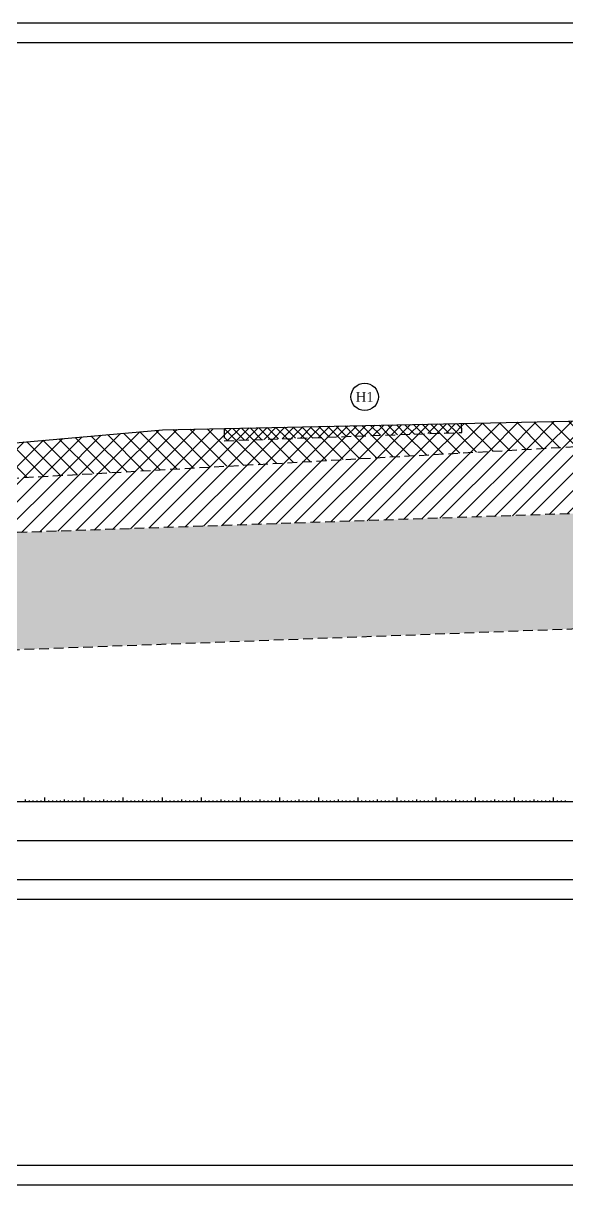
# Model space of a CAD drawing. Header units: millimetres. Extents: x 3380 to 11503, y -2610 to -1453.
# Drawn here: x 10108.9 to 10247.8, y -2608.2 to -2311.2 of the extents above; entities that cross this region are included whole.
import ezdxf
from ezdxf.enums import TextEntityAlignment as Align

# ---------------------------------------------------------------- set-up
doc = ezdxf.new("R2010")
doc.units = ezdxf.units.MM
doc.set_wipeout_variables(frame=1)
doc.linetypes.add('DASHED', pattern=[0.75, 0.5, -0.25])
for name, color, linetype, plot in [('ГЛ_Разрез_ОсьШкалаГ-1', 6, 'Continuous', False), ('ГЛ_Разрез_ОсьШкалаГ-10', 6, 'Continuous', False), ('ГЛ_Штамп_РамкаВнеш', 6, 'Continuous', False)]:
    doc.layers.add(name, color=color, linetype=linetype, plot=plot)
for name, color, linetype in [('ГЛ_Разрез_СквМаска', 6, 'Continuous'), ('ГЛ_Разрез_СлоиОбозначения', 7, 'Continuous'), ('ГЛ_Разрез_Таблица', 7, 'Continuous'), ('ГЛ_Штамп_РамкаВнутр', 7, 'Continuous'), ('ГЛ_Штамп_Текст', 7, 'Continuous')]:
    doc.layers.add(name, color=color, linetype=linetype)
doc.styles.add('ГеологияРазрезМасштаб', font='timesi.ttf', dxfattribs={"height": 5})
doc.styles.add('ГеологияРазрезНазвание', font='times.ttf', dxfattribs={"height": 5})
doc.styles.add('ГеологияРазрезОсь', font='times.ttf', dxfattribs={"height": 2.5})
doc.styles.add('ГеологияШтамп', font='times.ttf')

# ---------------------------------------------------------------- blocks, each defined once
blk = doc.blocks.new('*U41')
at = {"layer": 'ГЛ_Разрез_ОсьШкалаГ-1'}
for p, q in [((365, -5), (365, -4.5)), ((366, -5), (366, -4.75)), ((367, -5), (367, -4.75)), ((368, -5), (368, -4.75)), ((369, -5), (369, -4.75)), ((371, -5), (371, -4.75)), ((372, -5), (372, -4.75)), ((373, -5), (373, -4.75)), ((374, -5), (374, -4.75)), ((375, -5), (375, -4.5)), ((376, -5), (376, -4.75)), ((377, -5), (377, -4.75)), ((378, -5), (378, -4.75)), ((379, -5), (379, -4.75)), ((381, -5), (381, -4.75)), ((382, -5), (382, -4.75)), ((383, -5), (383, -4.75)), ((384, -5), (384, -4.75)), ((385, -5), (385, -4.5)), ((386, -5), (386, -4.75)), ((387, -5), (387, -4.75)), ((388, -5), (388, -4.75)), ((389, -5), (389, -4.75)), ((391, -5), (391, -4.75)), ((392, -5), (392, -4.75)), ((393, -5), (393, -4.75)), ((394, -5), (394, -4.75)), ((395, -5), (395, -4.5)), ((396, -5), (396, -4.75)), ((397, -5), (397, -4.75)), ((398, -5), (398, -4.75)), ((399, -5), (399, -4.75)), ((401, -5), (401, -4.75)), ((402, -5), (402, -4.75)), ((403, -5), (403, -4.75)), ((404, -5), (404, -4.75)), ((405, -5), (405, -4.5)), ((406, -5), (406, -4.75)), ((407, -5), (407, -4.75)), ((408, -5), (408, -4.75)), ((409, -5), (409, -4.75)), ((411, -5), (411, -4.75)), ((412, -5), (412, -4.75)), ((413, -5), (413, -4.75)), ((414, -5), (414, -4.75)), ((415, -5), (415, -4.5)), ((416, -5), (416, -4.75)), ((417, -5), (417, -4.75)), ((418, -5), (418, -4.75)), ((419, -5), (419, -4.75)), ((421, -5), (421, -4.75)), ((422, -5), (422, -4.75)), ((423, -5), (423, -4.75)), ((424, -5), (424, -4.75)), ((425, -5), (425, -4.5)), ((426, -5), (426, -4.75)), ((427, -5), (427, -4.75)), ((428, -5), (428, -4.75)), ((429, -5), (429, -4.75)), ((431, -5), (431, -4.75)), ((432, -5), (432, -4.75)), ((433, -5), (433, -4.75)), ((434, -5), (434, -4.75)), ((435, -5), (435, -4.5)), ((436, -5), (436, -4.75)), ((437, -5), (437, -4.75)), ((438, -5), (438, -4.75)), ((439, -5), (439, -4.75)), ((441, -5), (441, -4.75)), ((442, -5), (442, -4.75)), ((443, -5), (443, -4.75)), ((444, -5), (444, -4.75)), ((445, -5), (445, -4.5)), ((446, -5), (446, -4.75)), ((447, -5), (447, -4.75)), ((448, -5), (448, -4.75)), ((449, -5), (449, -4.75)), ((451, -5), (451, -4.75)), ((452, -5), (452, -4.75)), ((453, -5), (453, -4.75)), ((454, -5), (454, -4.75)), ((455, -5), (455, -4.5)), ((456, -5), (456, -4.75)), ((457, -5), (457, -4.75)), ((458, -5), (458, -4.75)), ((459, -5), (459, -4.75)), ((461, -5), (461, -4.75)), ((462, -5), (462, -4.75)), ((463, -5), (463, -4.75)), ((464, -5), (464, -4.75)), ((465, -5), (465, -4.5)), ((466, -5), (466, -4.75)), ((467, -5), (467, -4.75)), ((468, -5), (468, -4.75)), ((469, -5), (469, -4.75)), ((471, -5), (471, -4.75)), ((472, -5), (472, -4.75)), ((473, -5), (473, -4.75)), ((474, -5), (474, -4.75)), ((475, -5), (475, -4.5)), ((476, -5), (476, -4.75)), ((477, -5), (477, -4.75)), ((478, -5), (478, -4.75)), ((479, -5), (479, -4.75)), ((481, -5), (481, -4.75)), ((482, -5), (482, -4.75)), ((483, -5), (483, -4.75)), ((484, -5), (484, -4.75)), ((485, -5), (485, -4.5)), ((486, -5), (486, -4.75)), ((487, -5), (487, -4.75)), ((488, -5), (488, -4.75)), ((489, -5), (489, -4.75)), ((491, -5), (491, -4.75)), ((492, -5), (492, -4.75)), ((493, -5), (493, -4.75)), ((494, -5), (494, -4.75)), ((495, -5), (495, -4.5)), ((496, -5), (496, -4.75)), ((497, -5), (497, -4.75)), ((498, -5), (498, -4.75)), ((499, -5), (499, -4.75)), ((501, -5), (501, -4.75)), ((502, -5), (502, -4.75)), ((503, -5), (503, -4.75))]:
    blk.add_line(p, q, dxfattribs=at)
at = {"layer": 'ГЛ_Разрез_ОсьШкалаГ-10'}
for p, q in [((370, -5), (370, -4)), ((370, -5), (370, -4)), ((380, -5), (380, -4)), ((380, -5), (380, -4)), ((390, -5), (390, -4)), ((390, -5), (390, -4)), ((400, -5), (400, -4)), ((400, -5), (400, -4)), ((410, -5), (410, -4)), ((410, -5), (410, -4)), ((420, -5), (420, -4)), ((420, -5), (420, -4)), ((430, -5), (430, -4)), ((430, -5), (430, -4)), ((440, -5), (440, -4)), ((440, -5), (440, -4)), ((450, -5), (450, -4)), ((450, -5), (450, -4)), ((460, -5), (460, -4)), ((460, -5), (460, -4)), ((470, -5), (470, -4)), ((470, -5), (470, -4)), ((480, -5), (480, -4)), ((480, -5), (480, -4)), ((490, -5), (490, -4)), ((490, -5), (490, -4)), ((500, -5), (500, -4)), ((500, -5), (500, -4))]:
    blk.add_line(p, q, dxfattribs=at)
at = {"layer": 'ГЛ_Разрез_Таблица'}
for p, q in [((0, -5), (655, -5)), ((0, -15), (655, -15)), ((0, -25), (655, -25)), ((0, -30), (655, -30))]:
    blk.add_line(p, q, dxfattribs=at)
at = {"flags": 8}
for tag, style, p in [('НАЗВАНИЕ', 'ГеологияРазрезНазвание', (212.65, 119.21)), ('Масштаб', 'ГеологияРазрезМасштаб', (212.65, 111.01))]:
    blk.add_attdef(tag, text='', height=5, dxfattribs=dict(at, style=style)).set_placement(p, align=Align.MIDDLE_CENTER)
blk = doc.blocks.new('ГЛ_Разрез_СлоиОбозначения')
blk.add_wipeout([(3.75, 0), (3.61, 1.08), (3.1, 2.14), (2.3, 2.99), (1.45, 3.48), (0.58, 3.71), (0, 3.75), (-0.58, 3.71), (-1.45, 3.48), (-2.3, 2.99), (-3.1, 2.14), (-3.61, 1.08), (-3.75, 0), (-3.61, -1.08), (-3.1, -2.14), (-2.3, -2.99), (-1.45, -3.48), (-0.58, -3.71), (0, -3.75), (0.58, -3.71), (1.45, -3.48), (2.3, -2.99), (3.1, -2.14), (3.61, -1.08)]).dxf.layer = 'ГЛ_Разрез_СквМаска'
at = {"layer": 'ГЛ_Разрез_СлоиОбозначения'}
blk.add_circle((0, 0), 3.5, dxfattribs=at)
at = {"layer": 'ГЛ_Разрез_СлоиОбозначения', "style": 'ГеологияРазрезОсь'}
blk.add_attdef('НОМЕР', text='', height=2.5, dxfattribs=at).set_placement((0, 0), align=Align.MIDDLE_CENTER)
blk = doc.blocks.new('*U44')
at = {"layer": 'ГЛ_Штамп_РамкаВнеш'}
blk.add_lwpolyline([(0, 0), (840, 0), (840, 297), (0, 297)], close=True, dxfattribs=at)
at = {"layer": 'ГЛ_Штамп_РамкаВнутр'}
blk.add_lwpolyline([(20, 5), (835, 5), (835, 292), (20, 292)], close=True, dxfattribs=at)
at = {"layer": 'ГЛ_Штамп_Текст', "style": 'ГеологияШтамп', "flags": 8}
for tag, p in [('Приложение', (821.67, 288.5)), ('Лист', (835, 288.5))]:
    blk.add_attdef(tag, text='', height=3, dxfattribs=at).set_placement(p, align=Align.MIDDLE_RIGHT)

msp = doc.modelspace()

# ---------------------------------------------------------------- hatches: boundary and pattern name
at = {"linetype": 'DASHED', "lineweight": 20, "ltscale": 5}
h = msp.add_hatch(dxfattribs=at)
h.set_pattern_fill('ANSI31', color=256)
h.paths.add_polyline_path([(10366, -2432.64), (10366, -2430.17), (10377.98, -2430.17), (10377.98, -2413.17), (10366, -2413.17), (10366, -2412.96), (9861.92, -2441.23), (9778.5, -2439.47), (9778.5, -2441.17), (9766.48, -2441.17), (9766.48, -2451.17), (9778.5, -2451.17), (9778.5, -2452.69)])
h.paths.add_polyline_path([(10078.64, -2435.93), (10078.78, -2434.85), (10079.28, -2433.79), (10080.09, -2432.94), (10080.94, -2432.45), (10082.04, -2432.16), (10082.97, -2432.22), (10083.84, -2432.45), (10084.68, -2432.94), (10085.49, -2433.79), (10086, -2434.85), (10086.14, -2435.93), (10086, -2437.01), (10085.49, -2438.07), (10084.68, -2438.92), (10083.84, -2439.41), (10082.73, -2439.7), (10081.81, -2439.64), (10080.94, -2439.41), (10080.09, -2438.92), (10079.28, -2438.07), (10078.78, -2437.01)], flags=16)
h.paths.add_polyline_path([(10082.15, -2432.44), (10081.81, -2432.22), (10082.15, -2432.44, -0.434257), (10085.89, -2435.93, -0.39445), (10082.62, -2439.42), (10082.97, -2439.64), (10082.62, -2439.42, -0.434257), (10078.89, -2435.93, -0.39445)], flags=0)
h.paths.add_polyline_path([(10080.84, -2437.8), (10083.93, -2437.8), (10083.93, -2434.06), (10080.84, -2434.06)], flags=8)
h = msp.add_hatch(dxfattribs=at)
h.set_pattern_fill('ANSI37', color=256, scale=0.5)
h.paths.add_polyline_path([(10220.91, -2413.55), (10160.29, -2414.84), (10160.29, -2417.97), (10221.02, -2415.85)])
h = msp.add_hatch(dxfattribs=at)
h.set_pattern_fill('KONGLOM', color=256, scale=10, pattern_type=2)
h.set_pattern_definition([(0, (0, 1), (0, 2), []), (60, (0, 0), (-8e-07, 3.9999986), [1.1547, -4.6188, 1.1547]), (120, (0, 0), (-3.4641008, 1.9999986), [1.1547, -4.6188, 1.1547]), (30, (2.598, 0), (8e-07, 3.9999986), [1, -3]), (30, (4.33, 0), (8e-07, 3.9999986), [-3, 1]), (150, (2.598, 0), (-3.4641008, -1.9999986), [-3, 1]), (150, (4.33, 0), (-3.4641008, -1.9999986), [1, -3])])
h.paths.add_polyline_path([(10366, -2461.7), (10366, -2459.17), (10377.98, -2459.17), (10377.98, -2434.17), (10366, -2434.17), (10366, -2432.64), (10100.68, -2441.7), (9778.5, -2469.94), (9778.5, -2473.17), (9766.48, -2473.17), (9766.48, -2482.17), (9778.5, -2482.17), (9778.5, -2483.65)])
h.paths.add_polyline_path([(10079.18, -2459.7), (10079.32, -2458.62), (10079.82, -2457.56), (10080.98, -2456.35), (10082.59, -2455.93), (10083.51, -2455.99), (10084.88, -2456.35), (10086.03, -2457.56), (10086.54, -2458.62), (10086.68, -2459.7), (10086.54, -2460.78), (10086.03, -2461.84), (10084.88, -2463.05), (10083.27, -2463.47), (10082.35, -2463.41), (10080.98, -2463.05), (10079.82, -2461.84), (10079.32, -2460.78)], flags=16)
h.paths.add_polyline_path([(10081.17, -2456.68), (10080.63, -2456.71), (10081.17, -2456.68, -0.115286), (10082.69, -2456.21), (10082.35, -2455.99), (10082.69, -2456.21, -0.149859), (10084.69, -2456.68), (10084.38, -2456.22), (10084.69, -2456.68, -0.267021), (10086.43, -2459.7, -0.267021), (10084.69, -2462.73), (10085.23, -2462.69), (10084.69, -2462.73, -0.115286), (10083.17, -2463.19), (10083.51, -2463.41), (10083.17, -2463.19, -0.149859), (10081.17, -2462.73), (10081.48, -2463.18), (10081.17, -2462.73, -0.267021), (10079.43, -2459.7, -0.267021)], flags=0)
h.paths.add_polyline_path([(9762.48, -2473.17), (9750.5, -2473.17), (9750.5, -2471.75), (9744.48, -2472.01), (9744.48, -2484.77), (9750.5, -2484.59), (9750.5, -2482.17), (9762.48, -2482.17)])
h.paths.add_polyline_path([(10399.48, -2431.62), (10394, -2431.77), (10394, -2434.17), (10381.98, -2434.17), (10381.98, -2459.17), (10394, -2459.17), (10394, -2460.59), (10399.48, -2460.36)])
h.paths.add_polyline_path([(10081.37, -2461.63), (10084.49, -2461.63), (10084.49, -2457.82), (10081.37, -2457.82)], flags=8)

# ---------------------------------------------------------------- linework, layer by layer
at = {"linetype": 'DASHED', "lineweight": 30, "ltscale": 5}
for points in [[(9744.33, -2439.03), (9764.48, -2439.17), (9861.92, -2441.23), (10379.98, -2412.17), (10399.73, -2411.3)], [(10160.29, -2414.84), (10160.29, -2417.97), (10221.02, -2415.85), (10220.91, -2413.55)], [(10399.48, -2431.62), (10379.73, -2432.17), (9764.48, -2453.17), (9744.48, -2453.68)], [(9744.48, -2484.77), (9764.48, -2484.17), (10379.98, -2461.17), (10399.48, -2460.36)]]:
    msp.add_lwpolyline(points, dxfattribs=at)
at = {"lineweight": 30}
msp.add_lwpolyline([(10047.98, -2415.17), (10066.48, -2421.17), (10087.48, -2420.17), (10144.48, -2415.17), (10379.98, -2410.17)], dxfattribs=at)

# ---------------------------------------------------------------- block references
msp.add_blockref('*U41', (9744.48, -2505.17))

# ---------------------------------------------------------------- next in the draw order: block references
msp.add_blockref('ГЛ_Разрез_СлоиОбозначения', (10196.18, -2406.73)).add_auto_attribs({'НОМЕР': 'Н1'})

# ---------------------------------------------------------------- next in the draw order: hatches: boundary and pattern name
at = {"linetype": 'DASHED', "lineweight": 20, "ltscale": 5}
h = msp.add_hatch(dxfattribs=at)
h.set_pattern_fill('ANSI37', color=256)
h.paths.add_polyline_path([(10047.98, -2415.17), (10011.98, -2425.17), (9928.28, -2430.17), (9861.48, -2435.17), (9846.7, -2434.87), (9846.68, -2436.43), (9778.5, -2434.56), (9778.5, -2436.17), (9766.48, -2436.17), (9766.48, -2437.17), (9778.5, -2437.17), (9778.5, -2439.47), (9861.92, -2441.23), (10366, -2412.96), (10366, -2410.47), (10220.91, -2413.55), (10221.02, -2415.85), (10160.29, -2417.97), (10160.29, -2414.84), (10144.48, -2415.17), (10087.48, -2420.17), (10066.48, -2421.17)])
h.paths.add_polyline_path([(10078.04, -2424.32), (10078.18, -2423.24), (10078.68, -2422.18), (10079.49, -2421.33), (10080.34, -2420.84), (10081.44, -2420.55), (10082.37, -2420.61), (10083.24, -2420.84), (10084.08, -2421.33), (10084.89, -2422.18), (10085.4, -2423.24), (10085.54, -2424.32), (10085.4, -2425.4), (10084.89, -2426.47), (10084.08, -2427.31), (10083.24, -2427.8), (10082.13, -2428.1), (10081.21, -2428.03), (10080.34, -2427.8), (10079.49, -2427.31), (10078.68, -2426.47), (10078.18, -2425.4)], flags=16)
h.paths.add_polyline_path([(10081.55, -2420.83), (10081.21, -2420.61), (10081.55, -2420.83, -0.434257), (10085.29, -2424.32, -0.39445), (10082.02, -2427.82), (10082.37, -2428.03), (10082.02, -2427.82, -0.434257), (10078.29, -2424.32, -0.39445)], flags=0)
h.paths.add_polyline_path([(10079.84, -2426.18), (10083.73, -2426.18), (10083.73, -2422.52), (10079.84, -2422.52)], flags=8)

# ---------------------------------------------------------------- next in the draw order: block references
at = {"color": 7}
msp.add_blockref('*U44', (9598.18, -2608.21), dxfattribs=at)

doc.saveas('drawing.dxf')
